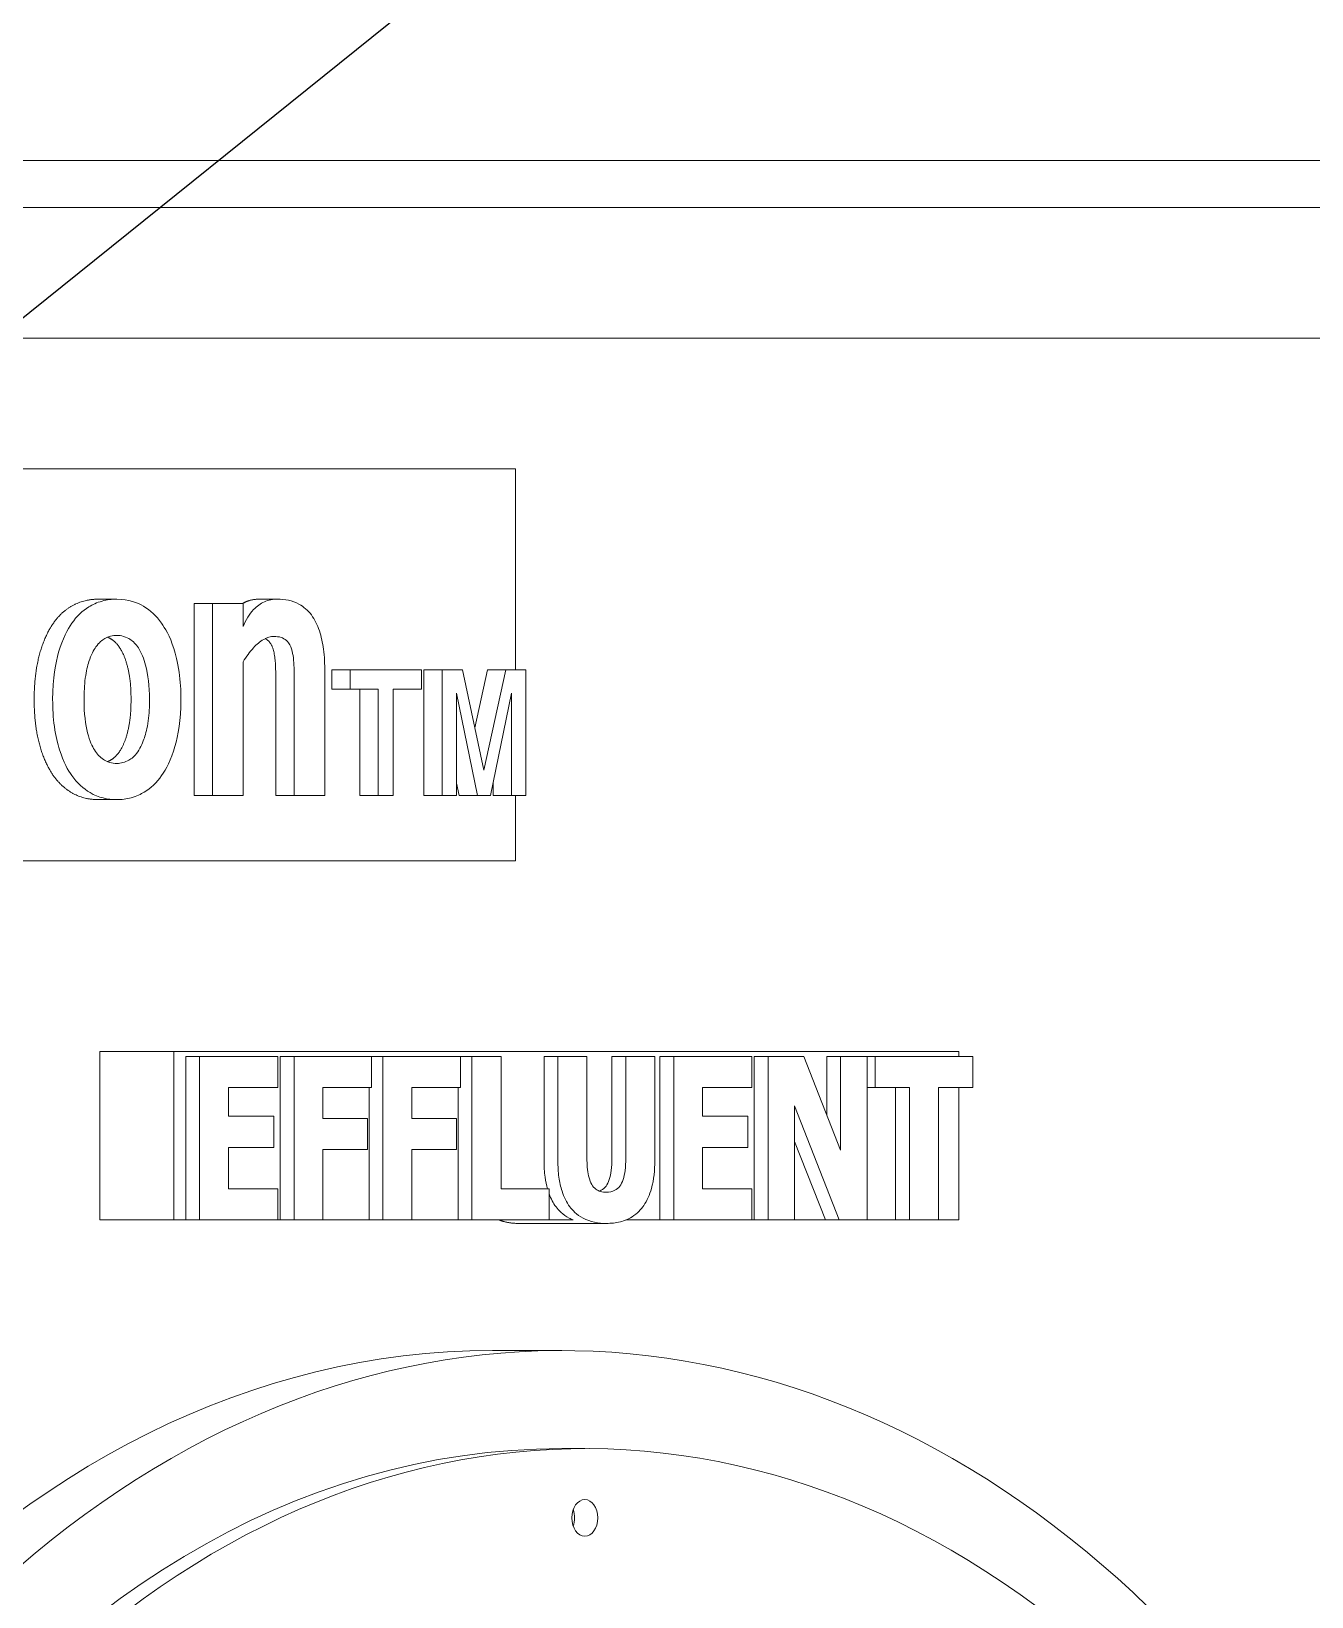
# Model space of a CAD drawing. Header units: inches. Extents: x 20 to 536, y 8 to 344.
# Drawn here: x 300.447 to 302.898, y 112.909 to 115.905 of the extents above; entities that cross this region are included whole.
import ezdxf

# ---------------------------------------------------------------- set-up
doc = ezdxf.new("R2010")
doc.units = ezdxf.units.IN
doc.header["$LTSCALE"] = 16
doc.header["$MEASUREMENT"] = 0
doc.layers.add('Symbol (ANSI)', color=7, linetype='Continuous', lineweight=25)
doc.layers.add('Visible (ANSI)', color=7, linetype='Continuous', lineweight=50)
doc.styles.add('Standard D-E', font='arial.ttf')
doc.dimstyles.new('in [mm] D-E NeptuneBenson$7', dxfattribs={"dimscale": 16, "dimtxt": 0.15, "dimasz": 0.098425, "dimexe": 0.125, "dimexo": 0.063, "dimgap": 0.031496, "dimtad": 0, "dimtih": 1, "dimtoh": 1, "dimdec": 4, "dimrnd": 1e-08, "dimzin": 3, "dimdsep": 46, "dimlunit": 5, "dimtxsty": 'Standard D-E', "dimcen": 0.09, "dimdle": 0.393701, "dimclrd": 256, "dimclre": 256, "dimclrt": 256, "dimadec": 1, "dimazin": 1, "dimtfac": 1, "dimtofl": 0, "dimtmove": 0, "dimatfit": 3, "dimfxl": 1, "dimfrac": 1, "dimtolj": 1, "dimtzin": 4, "dimlwd": -1, "dimlwe": -1, "dimarcsym": 0})

msp = doc.modelspace()

# ---------------------------------------------------------------- linework, layer by layer
at = {"layer": 'Visible (ANSI)', "linetype": 'Continuous', "lineweight": 18}
for p, q in [((303.44393, 115.65734), (294.39296, 115.65734)), ((294.347, 115.56734), (303.89294, 115.56734)), ((294.94362, 115.31731), (303.29632, 115.31731)), ((296.86607, 115.06731), (301.37388, 115.06731)), ((301.37388, 115.06731), (301.37388, 114.68231)), ((300.57547, 114.81781), (300.61083, 114.81781)), ((300.7589, 114.80972), (300.79425, 114.80972)), ((300.7589, 114.44231), (300.7589, 114.80972)), ((300.85258, 114.80972), (300.79425, 114.80972)), ((300.79425, 114.80972), (300.79425, 114.44231)), ((300.85258, 114.76569), (300.85258, 114.80972)), ((300.88307, 114.81781), (300.91843, 114.81781)), ((300.85258, 114.44231), (300.85258, 114.69787)), ((300.91492, 114.44231), (300.91492, 114.67662)), ((300.95027, 114.67662), (300.95027, 114.44231)), ((301.00896, 114.44231), (301.00896, 114.67915)), ((301.02209, 114.68231), (301.05745, 114.68231)), ((301.02209, 114.64538), (301.02209, 114.68231)), ((301.19366, 114.68231), (301.05745, 114.68231)), ((301.05745, 114.68231), (301.05745, 114.64538)), ((301.19366, 114.64538), (301.19366, 114.68231)), ((301.19833, 114.68231), (301.23368, 114.68231)), ((301.19833, 114.44231), (301.19833, 114.68231)), ((301.27216, 114.68231), (301.23368, 114.68231)), ((301.23368, 114.68231), (301.23368, 114.44231)), ((301.31356, 114.4904), (301.27216, 114.68231)), ((301.29602, 114.57168), (301.32028, 114.68231)), ((301.35564, 114.68231), (301.31356, 114.4904)), ((301.32028, 114.68231), (301.35564, 114.68231)), ((301.39394, 114.68231), (301.35564, 114.68231)), ((301.39394, 114.44231), (301.39394, 114.68231)), ((301.02209, 114.64538), (301.05745, 114.64538)), ((301.05745, 114.64538), (301.11104, 114.64538)), ((301.07568, 114.44231), (301.07568, 114.64538)), ((301.11104, 114.64538), (301.11104, 114.44231)), ((301.13972, 114.64538), (301.19366, 114.64538)), ((301.13972, 114.44231), (301.13972, 114.64538)), ((301.26117, 114.6381), (301.30136, 114.44231)), ((301.26117, 114.44231), (301.26117, 114.6381)), ((301.32592, 114.44231), (301.36629, 114.6381)), ((301.36629, 114.6381), (301.36629, 114.44231)), ((301.26601, 114.44231), (301.26117, 114.46587)), ((301.33093, 114.44231), (301.33093, 114.46661)), ((300.57547, 114.43421), (300.61083, 114.43421)), ((300.7589, 114.44231), (300.79425, 114.44231)), ((300.79425, 114.44231), (300.85258, 114.44231)), ((300.91492, 114.44231), (300.95027, 114.44231)), ((300.95027, 114.44231), (301.00896, 114.44231)), ((301.07568, 114.44231), (301.11104, 114.44231)), ((301.11104, 114.44231), (301.13972, 114.44231)), ((301.19833, 114.44231), (301.23368, 114.44231)), ((301.23368, 114.44231), (301.26117, 114.44231)), ((301.26601, 114.44231), (301.30136, 114.44231)), ((301.30136, 114.44231), (301.32592, 114.44231)), ((301.33093, 114.44231), (301.36629, 114.44231)), ((301.36629, 114.44231), (301.39394, 114.44231)), ((301.37388, 114.44231), (301.37388, 114.31731)), ((301.37388, 114.31731), (297.65296, 114.31731)), ((300.57836, 113.95231), (300.71978, 113.95231)), ((300.57836, 113.62981), (300.57836, 113.95231)), ((300.71978, 113.95231), (302.22238, 113.95231)), ((300.71978, 113.62981), (300.71978, 113.95231)), ((300.74273, 113.94281), (300.74273, 113.62981)), ((300.74273, 113.94281), (300.76925, 113.94281)), ((300.91883, 113.94281), (300.76925, 113.94281)), ((300.76925, 113.94281), (300.76925, 113.62981)), ((300.91883, 113.8832), (300.91883, 113.94281)), ((300.92344, 113.94281), (300.92344, 113.62981)), ((300.92344, 113.94281), (300.94996, 113.94281)), ((301.09811, 113.94281), (300.94996, 113.94281)), ((300.94996, 113.94281), (300.94996, 113.62981)), ((301.09811, 113.94281), (301.12026, 113.94281)), ((301.09811, 113.8832), (301.09811, 113.94281)), ((301.26841, 113.94281), (301.12026, 113.94281)), ((301.12026, 113.94281), (301.12026, 113.62981)), ((301.26841, 113.8832), (301.26841, 113.94281)), ((301.26841, 113.94281), (301.29057, 113.94281)), ((301.34617, 113.94281), (301.29057, 113.94281)), ((301.29057, 113.94281), (301.29057, 113.62981)), ((301.34617, 113.68941), (301.34617, 113.94281)), ((301.42844, 113.94281), (301.42844, 113.74293)), ((301.42844, 113.94281), (301.45496, 113.94281)), ((301.51056, 113.94281), (301.45496, 113.94281)), ((301.45496, 113.94281), (301.45496, 113.74293)), ((301.51056, 113.7475), (301.51056, 113.94281)), ((301.55829, 113.94281), (301.55829, 113.7475)), ((301.55829, 113.94281), (301.58481, 113.94281)), ((301.64041, 113.94281), (301.58481, 113.94281)), ((301.58481, 113.94281), (301.58481, 113.7475)), ((301.64041, 113.74319), (301.64041, 113.94281)), ((301.65004, 113.94281), (301.65004, 113.62981)), ((301.65004, 113.94281), (301.67656, 113.94281)), ((301.82614, 113.94281), (301.67656, 113.94281)), ((301.67656, 113.94281), (301.67656, 113.62981)), ((301.82614, 113.8832), (301.82614, 113.94281)), ((301.83075, 113.94281), (301.83075, 113.62981)), ((301.83075, 113.94281), (301.85727, 113.94281)), ((301.92542, 113.94281), (301.85727, 113.94281)), ((301.85727, 113.94281), (301.85727, 113.62981)), ((301.99609, 113.76348), (301.92542, 113.94281)), ((301.96957, 113.94281), (301.96957, 113.83077)), ((301.96957, 113.94281), (301.99609, 113.94281)), ((302.04684, 113.94281), (301.99609, 113.94281)), ((301.99609, 113.94281), (301.99609, 113.76348)), ((302.04684, 113.62981), (302.04684, 113.94281)), ((302.04684, 113.94281), (302.06237, 113.94281)), ((302.2489, 113.94281), (302.06237, 113.94281)), ((302.06237, 113.94281), (302.06237, 113.8832)), ((302.22238, 113.95231), (302.22238, 113.94281)), ((302.2489, 113.8832), (302.2489, 113.94281)), ((300.82449, 113.82816), (300.82449, 113.8832)), ((300.82449, 113.8832), (300.91883, 113.8832)), ((301.0052, 113.8241), (301.0052, 113.8832)), ((301.0052, 113.8832), (301.09811, 113.8832)), ((301.09375, 113.8832), (301.09375, 113.62981)), ((301.17551, 113.8832), (301.26841, 113.8832)), ((301.17551, 113.8241), (301.17551, 113.8832)), ((301.26405, 113.8832), (301.26405, 113.62981)), ((301.7318, 113.82816), (301.7318, 113.8832)), ((301.7318, 113.8832), (301.82614, 113.8832)), ((302.04684, 113.8832), (302.06237, 113.8832)), ((302.06237, 113.8832), (302.12783, 113.8832)), ((302.10131, 113.8832), (302.10131, 113.62981)), ((302.12783, 113.8832), (302.12783, 113.62981)), ((302.18343, 113.62981), (302.18343, 113.8832)), ((302.18343, 113.8832), (302.2489, 113.8832)), ((302.22238, 113.8832), (302.22238, 113.62981)), ((301.90802, 113.62981), (301.90802, 113.84794)), ((301.90802, 113.84794), (301.9934, 113.62981)), ((300.91148, 113.82816), (300.82449, 113.82816)), ((300.91148, 113.76855), (300.91148, 113.82816)), ((301.09075, 113.8241), (301.0052, 113.8241)), ((301.09075, 113.76449), (301.09075, 113.8241)), ((301.26106, 113.8241), (301.17551, 113.8241)), ((301.26106, 113.76449), (301.26106, 113.8241)), ((301.81879, 113.82816), (301.7318, 113.82816)), ((301.81879, 113.76855), (301.81879, 113.82816)), ((301.90802, 113.78019), (301.96688, 113.62981)), ((300.82449, 113.68941), (300.82449, 113.76855)), ((300.82449, 113.76855), (300.91148, 113.76855)), ((301.0052, 113.62981), (301.0052, 113.76449)), ((301.0052, 113.76449), (301.09075, 113.76449)), ((301.17551, 113.62981), (301.17551, 113.76449)), ((301.17551, 113.76449), (301.26106, 113.76449)), ((301.7318, 113.76855), (301.81879, 113.76855)), ((301.7318, 113.68941), (301.7318, 113.76855)), ((300.91883, 113.68941), (300.82449, 113.68941)), ((300.91883, 113.62981), (300.91883, 113.68941)), ((301.43818, 113.68941), (301.34617, 113.68941)), ((301.43818, 113.62981), (301.43818, 113.68941)), ((301.82614, 113.68941), (301.7318, 113.68941)), ((301.82614, 113.62981), (301.82614, 113.68941)), ((300.57836, 113.62981), (300.71978, 113.62981)), ((300.74273, 113.62981), (300.71978, 113.62981)), ((300.74273, 113.62981), (300.76925, 113.62981)), ((300.76925, 113.62981), (300.91883, 113.62981)), ((300.92344, 113.62981), (300.91883, 113.62981)), ((300.92344, 113.62981), (300.94996, 113.62981)), ((300.94996, 113.62981), (301.0052, 113.62981)), ((301.09375, 113.62981), (301.0052, 113.62981)), ((301.09375, 113.62981), (301.12026, 113.62981)), ((301.12026, 113.62981), (301.17551, 113.62981)), ((301.26405, 113.62981), (301.17551, 113.62981)), ((301.26405, 113.62981), (301.29057, 113.62981)), ((301.29057, 113.62981), (301.43818, 113.62981)), ((301.48406, 113.62981), (301.43818, 113.62981)), ((301.65004, 113.62981), (301.58521, 113.62981)), ((301.65004, 113.62981), (301.67656, 113.62981)), ((301.67656, 113.62981), (301.82614, 113.62981)), ((301.83075, 113.62981), (301.82614, 113.62981)), ((301.83075, 113.62981), (301.85727, 113.62981)), ((301.85727, 113.62981), (301.90802, 113.62981)), ((301.96688, 113.62981), (301.90802, 113.62981)), ((301.96688, 113.62981), (301.9934, 113.62981)), ((301.9934, 113.62981), (302.04684, 113.62981)), ((302.10131, 113.62981), (302.04684, 113.62981)), ((302.10131, 113.62981), (302.12783, 113.62981)), ((302.12783, 113.62981), (302.18343, 113.62981)), ((302.22238, 113.62981), (302.18343, 113.62981)), ((301.37975, 113.62321), (301.54768, 113.62321)), ((301.32966, 113.37981), (301.46224, 113.37981)), ((301.46224, 113.19231), (301.50643, 113.19231))]:
    msp.add_line(p, q, dxfattribs=at)
for centre, major_axis, start_param, end_param in [((301.46224, 110.56731), (0, 2.8125), 5.5005814, 8.9488413), ((301.32966, 110.56731), (0, 2.8125), 0, 2.665656), ((301.50643, 110.56731), (0, -2.625), 2.5774137, 6.2757207), ((301.46224, 110.56731), (0, -2.625), 3.1415927, 6.2831853), ((301.46224, 113.0597), (0, 0.035), 4.2452429, 5.1795351)]:
    msp.add_ellipse(centre, major_axis=major_axis, ratio=0.7071068, start_param=start_param, end_param=end_param, dxfattribs=at)
msp.add_ellipse((301.50643, 113.0597), major_axis=(0, -0.035), ratio=0.7071068, dxfattribs=at)
for points in [[(300.45273, 114.62601), (300.45273, 114.67105), (300.47027, 114.7419), (300.50212, 114.792), (300.54792, 114.81781), (300.57547, 114.81781)], [(300.85182, 114.80972), (300.86572, 114.81781), (300.88307, 114.81781)], [(300.57547, 114.43421), (300.54792, 114.43421), (300.50247, 114.46002), (300.47027, 114.50961), (300.45273, 114.58046), (300.45273, 114.62601)], [(301.37975, 113.62321), (301.35896, 113.62321), (301.34264, 113.62981)]]:
    msp.add_open_spline(points, degree=2, dxfattribs=at)
for points, degree, knots in [([(300.61083, 114.81781), (300.60143, 114.81781), (300.59206, 114.81669), (300.57252, 114.81134), (300.56409, 114.80724), (300.54512, 114.79568), (300.53415, 114.78528), (300.5164, 114.75977), (300.50697, 114.74224), (300.49347, 114.69549), (300.48809, 114.66678), (300.48809, 114.62601)], 3, [-1.568013, -1.568013, -1.568013, -1.568013, -1.3597383, -1.3597383, -1.1270748, -1.1270748, -0.6933324, -0.6933324, -0.3106443, -0.3106443, 0, 0, 0, 0]), ([(300.73357, 114.62601), (300.73357, 114.64345), (300.73256, 114.66096), (300.72735, 114.69813), (300.72333, 114.71287), (300.71222, 114.74744), (300.70295, 114.76272), (300.68649, 114.78603), (300.67484, 114.79678), (300.65026, 114.81107), (300.63377, 114.81781), (300.61083, 114.81781)], 3, [-0.85465869, -0.85465869, -0.85465869, -0.85465869, -0.78871843, -0.78871843, -0.71138856, -0.71138856, -0.52950742, -0.52950742, -0.24718032, -0.24718032, 0, 0, 0, 0]), ([(300.91843, 114.81781), (300.90992, 114.81781), (300.90144, 114.81635), (300.88573, 114.80953), (300.87876, 114.80458), (300.86428, 114.78915), (300.85778, 114.7781), (300.85258, 114.76569)], 3, [-0.28699786, -0.28699786, -0.28699786, -0.28699786, -0.19530538, -0.19530538, -0.10997007, -0.10997007, 0, 0, 0, 0]), ([(301.00896, 114.67915), (301.00896, 114.69347), (301.00824, 114.70808), (301.00476, 114.73422), (301.00227, 114.74612), (300.99474, 114.76863), (300.98971, 114.77889), (300.97635, 114.79681), (300.96833, 114.80361), (300.94652, 114.81538), (300.93227, 114.81781), (300.91843, 114.81781)], 3, [-0.54983804, -0.54983804, -0.54983804, -0.54983804, -0.44076065, -0.44076065, -0.34737427, -0.34737427, -0.25125884, -0.25125884, -0.14914917, -0.14914917, 0, 0, 0, 0]), ([(300.54821, 114.62601), (300.54821, 114.63949), (300.54883, 114.65347), (300.55234, 114.68046), (300.55494, 114.69064), (300.56168, 114.71179), (300.5665, 114.72035), (300.5768, 114.73493), (300.5828, 114.73959), (300.59501, 114.74668), (300.60285, 114.74848), (300.61083, 114.74848)], 3, [-0.22807944, -0.22807944, -0.22807944, -0.22807944, -0.20529475, -0.20529475, -0.18174805, -0.18174805, -0.14222138, -0.14222138, -0.08603821, -0.08603821, 0, 0, 0, 0]), ([(300.6381, 114.62601), (300.6381, 114.65739), (300.62844, 114.70344), (300.61197, 114.7338), (300.59689, 114.74347), (300.59303, 114.74506)], 2, [0, 0, 0, 1, 2, 3, 3.3176225, 3.3176225, 3.3176225]), ([(300.61083, 114.74848), (300.61523, 114.74848), (300.61961, 114.7479), (300.62931, 114.74505), (300.63332, 114.74279), (300.6421, 114.73714), (300.64746, 114.73153), (300.65822, 114.7151), (300.66264, 114.70375), (300.67101, 114.67298), (300.67345, 114.65176), (300.67345, 114.62601)], 3, [-0.48525635, -0.48525635, -0.48525635, -0.48525635, -0.45378412, -0.45378412, -0.41435583, -0.41435583, -0.32082838, -0.32082838, -0.19619361, -0.19619361, 0, 0, 0, 0]), ([(300.85258, 114.69787), (300.85851, 114.70757), (300.86511, 114.71691), (300.8783, 114.73134), (300.88489, 114.73704), (300.89841, 114.74449), (300.90508, 114.74646), (300.91198, 114.74646)], 3, [-0.25414778, -0.25414778, -0.25414778, -0.25414778, -0.15637481, -0.15637481, -0.07435436, -0.07435436, 0, 0, 0, 0]), ([(300.91492, 114.67662), (300.91492, 114.71609), (300.90191, 114.73862), (300.89485, 114.74242)], 2, [0, 0, 0, 1, 1.4841124, 1.4841124, 1.4841124]), ([(300.91198, 114.74646), (300.91636, 114.74646), (300.92086, 114.74595), (300.92879, 114.74338), (300.93236, 114.74153), (300.9386, 114.73596), (300.94066, 114.73291), (300.94456, 114.72557), (300.94622, 114.7198), (300.94955, 114.70306), (300.95027, 114.68973), (300.95027, 114.67662)], 3, [-0.24371502, -0.24371502, -0.24371502, -0.24371502, -0.20910445, -0.20910445, -0.17940168, -0.17940168, -0.15075746, -0.15075746, -0.09989135, -0.09989135, 0, 0, 0, 0]), ([(300.48809, 114.62601), (300.48809, 114.60859), (300.48905, 114.59102), (300.49391, 114.55551), (300.49751, 114.54123), (300.50869, 114.50585), (300.51762, 114.49043), (300.53488, 114.46601), (300.54656, 114.45524), (300.57595, 114.43817), (300.59321, 114.43421), (300.61083, 114.43421)], 3, [-0.55980761, -0.55980761, -0.55980761, -0.55980761, -0.50875224, -0.50875224, -0.45381362, -0.45381362, -0.34349131, -0.34349131, -0.18984497, -0.18984497, 0, 0, 0, 0]), ([(300.61083, 114.50354), (300.60625, 114.50354), (300.60166, 114.50411), (300.59179, 114.507), (300.58781, 114.50928), (300.57862, 114.51545), (300.57298, 114.52163), (300.56381, 114.53601), (300.55886, 114.54589), (300.55092, 114.57771), (300.54821, 114.59784), (300.54821, 114.62601)], 3, [-0.87203894, -0.87203894, -0.87203894, -0.87203894, -0.78771678, -0.78771678, -0.6866217, -0.6866217, -0.43703151, -0.43703151, -0.21462671, -0.21462671, 0, 0, 0, 0]), ([(300.59303, 114.50686), (300.59701, 114.50848), (300.61197, 114.51822), (300.62844, 114.54808), (300.6381, 114.59463), (300.6381, 114.62601)], 2, [0.6725532, 0.6725532, 0.6725532, 1, 2, 3, 4, 4, 4]), ([(300.61083, 114.43421), (300.62005, 114.43421), (300.62924, 114.43532), (300.64871, 114.44063), (300.65707, 114.44474), (300.67594, 114.45611), (300.68707, 114.46665), (300.70504, 114.49242), (300.71464, 114.51012), (300.72822, 114.55718), (300.73357, 114.58581), (300.73357, 114.62601)], 3, [-1.5276483, -1.5276483, -1.5276483, -1.5276483, -1.3381229, -1.3381229, -1.1202131, -1.1202131, -0.6861054, -0.6861054, -0.3063334, -0.3063334, 0, 0, 0, 0]), ([(300.67345, 114.62601), (300.67345, 114.61245), (300.67278, 114.59852), (300.669, 114.57064), (300.66615, 114.56009), (300.66127, 114.54488), (300.65727, 114.53468), (300.64497, 114.51724), (300.63902, 114.51253), (300.62666, 114.50535), (300.61882, 114.50354), (300.61083, 114.50354)], 3, [-0.32292491, -0.32292491, -0.32292491, -0.32292491, -0.26803034, -0.26803034, -0.20810232, -0.20810232, -0.14408696, -0.14408696, -0.08609636, -0.08609636, 0, 0, 0, 0]), ([(301.54768, 113.68282), (301.54397, 113.68282), (301.5402, 113.68324), (301.53343, 113.68528), (301.53037, 113.68674), (301.52456, 113.69117), (301.52197, 113.69412), (301.51785, 113.70117), (301.51555, 113.70623), (301.51129, 113.72458), (301.51056, 113.7365), (301.51056, 113.7475)], 3, [-0.35781975, -0.35781975, -0.35781975, -0.35781975, -0.28180287, -0.28180287, -0.21609433, -0.21609433, -0.14668132, -0.14668132, -0.08378729, -0.08378729, 0, 0, 0, 0]), ([(301.55829, 113.7475), (301.55829, 113.73993), (301.55796, 113.73206), (301.55628, 113.71858), (301.55509, 113.71248), (301.5515, 113.70181), (301.54943, 113.69791), (301.54437, 113.69115), (301.54117, 113.68846), (301.53659, 113.686), (301.5355, 113.68551), (301.5344, 113.68508)], 3, [-0.21736344, -0.21736344, -0.21736344, -0.21736344, -0.17163752, -0.17163752, -0.13475897, -0.13475897, -0.10039019, -0.10039019, -0.05983154, -0.05983154, -0.04758731, -0.04758731, -0.04758731, -0.04758731]), ([(301.58481, 113.7475), (301.58481, 113.73993), (301.58448, 113.73206), (301.58279, 113.71858), (301.58161, 113.71248), (301.57802, 113.70181), (301.57594, 113.69791), (301.57088, 113.69115), (301.56769, 113.68846), (301.55897, 113.68378), (301.55324, 113.68282), (301.54768, 113.68282)], 3, [-0.21736344, -0.21736344, -0.21736344, -0.21736344, -0.17163752, -0.17163752, -0.13475897, -0.13475897, -0.10039019, -0.10039019, -0.05983154, -0.05983154, 0, 0, 0, 0]), ([(301.42844, 113.74293), (301.42844, 113.73243), (301.42901, 113.72183), (301.43144, 113.70395), (301.43292, 113.69654), (301.43494, 113.68941)], 3, [-0.82187798, -0.82187798, -0.82187798, -0.82187798, -0.6544335, -0.6544335, -0.53183061, -0.53183061, -0.53183061, -0.53183061]), ([(301.45496, 113.74293), (301.45496, 113.73243), (301.45553, 113.72183), (301.45819, 113.7023), (301.4601, 113.69329), (301.46652, 113.6735), (301.47148, 113.66356), (301.4826, 113.64883), (301.49043, 113.64007), (301.51716, 113.62579), (301.53268, 113.62321), (301.54768, 113.62321)], 3, [-0.82187798, -0.82187798, -0.82187798, -0.82187798, -0.6544335, -0.6544335, -0.50490958, -0.50490958, -0.30747841, -0.30747841, -0.16166829, -0.16166829, 0, 0, 0, 0]), ([(301.54768, 113.62321), (301.55664, 113.62321), (301.56575, 113.6241), (301.58224, 113.6283), (301.5898, 113.6313), (301.60716, 113.64213), (301.61421, 113.65006), (301.62578, 113.66692), (301.63064, 113.67789), (301.63871, 113.70692), (301.64041, 113.72519), (301.64041, 113.74319)], 3, [-0.43360447, -0.43360447, -0.43360447, -0.43360447, -0.37067396, -0.37067396, -0.3160228, -0.3160228, -0.237534, -0.237534, -0.13714171, -0.13714171, 0, 0, 0, 0]), ([(301.43818, 113.67952), (301.44161, 113.6704), (301.44598, 113.66222), (301.45608, 113.64883), (301.46391, 113.64007), (301.47904, 113.63199), (301.48153, 113.63083), (301.48406, 113.62981)], 3, [-0.47372937, -0.47372937, -0.47372937, -0.47372937, -0.30747841, -0.30747841, -0.16166829, -0.16166829, -0.1334877, -0.1334877, -0.1334877, -0.1334877])]:
    msp.add_open_spline(points, degree=degree, knots=knots, dxfattribs=at)

# ---------------------------------------------------------------- leaders
at = {"layer": 'Symbol (ANSI)', "annotation_type": 0, "has_hookline": 1, "hookline_direction": 0, "text_width": 23.73806}
msp.add_leader([(297.35223, 112.87981), (308.78926, 122.08039), (310.36406, 122.08039)], dimstyle='in [mm] D-E NeptuneBenson$7', override={"dimtad": 0}, dxfattribs=at)

doc.saveas('drawing.dxf')
